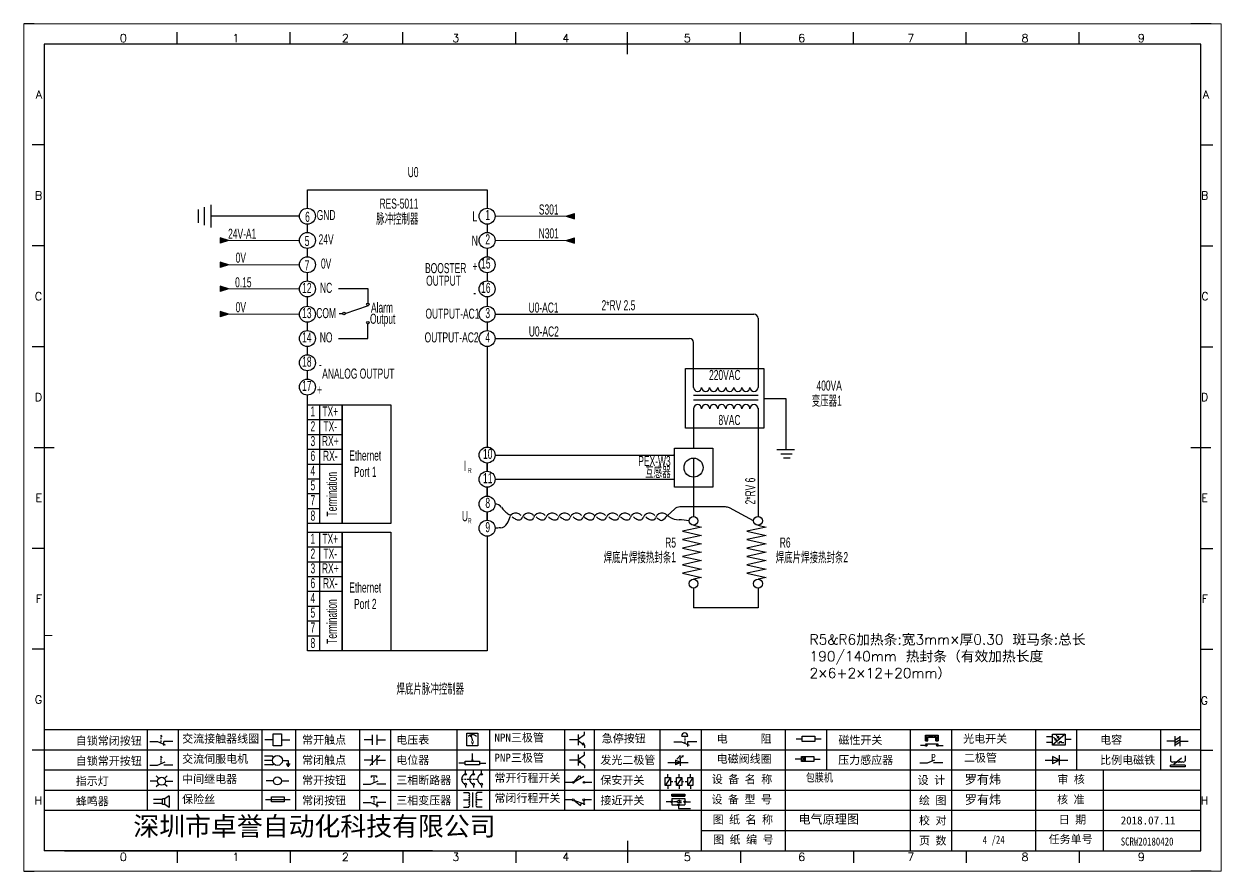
# Model space of a CAD drawing. Extents: x 49673 to 52330, y -5620 to -4375.
# Drawn here: x 50684.6 to 50981.6, y -4860.2 to -4650.2 of the extents above; entities that cross this region are included whole.
import ezdxf
from ezdxf.enums import TextEntityAlignment as Align

# ---------------------------------------------------------------- set-up
doc = ezdxf.new("R2010")
doc.units = 0
doc.header["$MEASUREMENT"] = 0
doc.layers.add('AE_BOR', color=1, linetype='Continuous')
doc.layers.add('Dimension', color=3, linetype='Continuous', lineweight=13)
doc.styles.get("Standard").update_dxf_attribs({"font": 'txt.shx'})
doc.styles.add('WD', font='simplex.shx', dxfattribs={"bigfont": 'gbcbig.shx'})
doc.styles.add('样式 8', font='arial.ttf')
doc.styles.add('楷体', font='STFANGSO.TTF', dxfattribs={"width": 0.8})
doc.styles.add('汉字', font='')
doc.styles.get('汉字').set_extended_font_data('新宋体')

# ---------------------------------------------------------------- blocks, each defined once
blk = doc.blocks.new('磁性开关')
at = {"linetype": 'ByBlock'}
h = blk.add_hatch(dxfattribs=at)
h.set_pattern_fill('ANSI31', color=256, scale=0.1, style=0)
h.set_pattern_definition([(45, (0, 0), (-0.224506403, 0.224506403), [])])
h.paths.add_polyline_path([(-1910.88, -776.69), (-1910.88, -775.29), (-1907.69, -775.29), (-1907.69, -776.69), (-1908.31, -776.69), (-1908.31, -775.79), (-1910.25, -775.79), (-1910.25, -776.69)])
for p, q in [((-1910.91, -777.81), (-1912.09, -777.81)), ((-1910.88, -776.69), (-1910.88, -775.29)), ((-1910.88, -775.29), (-1907.69, -775.29)), ((-1910.88, -776.69), (-1910.25, -776.69)), ((-1910.88, -777.39), (-1907.69, -777.39)), ((-1910.25, -776.69), (-1910.25, -775.79)), ((-1910.25, -775.79), (-1908.31, -775.79)), ((-1908.31, -776.69), (-1908.31, -775.79)), ((-1908.31, -776.69), (-1907.69, -776.69)), ((-1907.69, -775.29), (-1907.69, -776.69)), ((-1907.66, -777.81), (-1906.48, -777.81))]:
    blk.add_line(p, q, dxfattribs=at)
for centre in [(-1910.68, -777.81), (-1907.88, -777.81)]:
    blk.add_circle(centre, 0.225, dxfattribs=at)
blk = doc.blocks.new('*U28')
at = {"linetype": 'ByBlock'}
for p, q in [((-1909.23, -780.45), (-1909.23, -780.67)), ((-1909.23, -780.45), (-1908.92, -780.84)), ((-1909.23, -780.84), (-1909.23, -781.05)), ((-1911.92, -782.07), (-1910.06, -782.07)), ((-1910.06, -782.07), (-1908.18, -782.88)), ((-1909.23, -781.23), (-1909.23, -781.44)), ((-1909.23, -781.61), (-1909.23, -781.83)), ((-1909.23, -782), (-1909.23, -782.21)), ((-1909.23, -782.38), (-1909.23, -782.43)), ((-1908.52, -783.07), (-1908.52, -782.07)), ((-1906.25, -782.07), (-1908.52, -782.07))]:
    blk.add_line(p, q, dxfattribs=at)
blk = doc.blocks.new('*U30')
at = {"linetype": 'ByBlock'}
for p, q in [((-1911.92, -792.89), (-1910.06, -792.89)), ((-1910.06, -792.89), (-1908.18, -792.08)), ((-1908.88, -791.17), (-1909.23, -790.71)), ((-1909.23, -790.71), (-1909.23, -790.92)), ((-1909.23, -791.09), (-1909.23, -791.31)), ((-1909.23, -791.48), (-1909.23, -791.69)), ((-1909.23, -791.86), (-1909.23, -792.08)), ((-1909.23, -792.25), (-1909.23, -792.47)), ((-1906.25, -792.89), (-1908.52, -792.89))]:
    blk.add_line(p, q, dxfattribs=at)
blk = doc.blocks.new('蜂鸣器')
at = {"linetype": 'ByBlock'}
for p, q in [((-1907.17, -795.53), (-1908.25, -796.26)), ((-1907.17, -795.53), (-1907.17, -798.41)), ((-1908.8, -796.48), (-1911.01, -796.48)), ((-1908.8, -797.46), (-1911.01, -797.46)), ((-1908.25, -796.26), (-1908.8, -796.26)), ((-1908.8, -797.68), (-1908.8, -796.26)), ((-1908.25, -797.68), (-1908.8, -797.68)), ((-1908.25, -797.68), (-1908.25, -796.26)), ((-1907.17, -798.41), (-1908.25, -797.68))]:
    blk.add_line(p, q, dxfattribs=at)
blk = doc.blocks.new('指示灯')
at = {"linetype": 'ByBlock'}
for p, q in [((-1854.25, -776.92), (-1856.06, -776.92)), ((-1854.62, -775.59), (-1853.97, -776.23)), ((-1854.62, -778.25), (-1853.97, -777.61)), ((-1851.9, -775.59), (-1852.54, -776.23)), ((-1851.9, -778.25), (-1852.54, -777.61)), ((-1852.26, -776.92), (-1850.45, -776.92))]:
    blk.add_line(p, q, dxfattribs=at)
blk.add_circle((-1853.26, -776.92), 0.992, dxfattribs=at)
blk = doc.blocks.new('光电开关')
at = {"linetype": 'ByBlock'}
h = blk.add_hatch(dxfattribs=at)
h.set_pattern_fill('ANSI31', color=256, scale=0.01, style=0)
h.set_pattern_definition([(45, (0.172267, 0), (-0.0224506403, 0.0224506403), [])])
h.paths.add_polyline_path([(-1882.44, -776.34), (-1882.5, -775.91), (-1882.68, -776.07)])
h.paths.add_polyline_path([(-1882.86, -776.23), (-1882.44, -776.34), (-1882.68, -776.07)])
h.paths.add_polyline_path([(-1883.05, -776.88), (-1883.11, -776.45), (-1883.29, -776.61)])
h.paths.add_polyline_path([(-1883.47, -776.77), (-1883.05, -776.88), (-1883.29, -776.61)])
for p, q in [((-1884.01, -775.96), (-1885.56, -775.96)), ((-1884.01, -777.39), (-1885.56, -777.39)), ((-1880.91, -775.3), (-1884.01, -778.05)), ((-1883.75, -776.09), (-1883.05, -776.88)), ((-1883.11, -776.45), (-1883.47, -776.77)), ((-1883.05, -776.88), (-1883.47, -776.77)), ((-1883.14, -775.55), (-1882.44, -776.34)), ((-1883.05, -776.88), (-1883.11, -776.45)), ((-1882.5, -775.91), (-1882.86, -776.23)), ((-1882.44, -776.34), (-1882.86, -776.23)), ((-1882.78, -777.47), (-1882.23, -777.47)), ((-1882.44, -776.34), (-1882.5, -775.91)), ((-1882.23, -777.47), (-1882.23, -777.14)), ((-1882.23, -777.14), (-1881.78, -777.14)), ((-1881.78, -777.47), (-1881.78, -777.14)), ((-1881.23, -777.47), (-1881.78, -777.47)), ((-1879.37, -776.67), (-1880.91, -776.67))]:
    blk.add_line(p, q, dxfattribs=at)
blk.add_lwpolyline([(-1884.01, -775.3), (-1880.91, -775.3), (-1880.91, -778.05), (-1884.01, -778.05)], close=True, dxfattribs=at)
blk = doc.blocks.new('交流接触器线圈')
at = {"linetype": 'ByBlock'}
for p, q in [((-1880.82, -781.77), (-1882.87, -781.77)), ((-1878.72, -781.77), (-1876.67, -781.77))]:
    blk.add_line(p, q, dxfattribs=at)
blk.add_lwpolyline([(-1880.82, -780.28), (-1878.72, -780.28), (-1878.72, -783.26), (-1880.82, -783.26)], close=True, dxfattribs=at)
blk = doc.blocks.new('交流伺服电机')
at = {"linetype": 'ByBlock'}
for p, q in [((-1880.97, -785.75), (-1882.94, -785.75)), ((-1880.97, -786.85), (-1882.94, -786.85)), ((-1880.97, -785.75), (-1880.65, -786.03)), ((-1878.49, -786.85), (-1877.07, -786.85)), ((-1877.07, -786.85), (-1877.07, -787.72)), ((-1880.97, -787.94), (-1882.94, -787.94)), ((-1880.97, -787.94), (-1880.65, -787.67)), ((-1877.54, -787.72), (-1876.59, -787.72)), ((-1877.38, -788.01), (-1876.75, -788.01)), ((-1877.23, -788.29), (-1876.9, -788.29))]:
    blk.add_line(p, q, dxfattribs=at)
blk.add_circle((-1879.73, -786.85), 1.24, dxfattribs=at)
blk = doc.blocks.new('中间继电器')
at = {"linetype": 'ByBlock'}
for p, q in [((-1880.72, -791.92), (-1882.54, -791.92)), ((-1878.74, -791.92), (-1876.92, -791.92))]:
    blk.add_line(p, q, dxfattribs=at)
blk.add_circle((-1879.73, -791.92), 0.992, dxfattribs=at)
blk = doc.blocks.new('保险丝')
at = {"linetype": 'ByBlock'}
blk.add_line((-1882.72, -796.49), (-1876.55, -796.49), dxfattribs=at)
blk.add_lwpolyline([(-1881.2, -795.86), (-1878.06, -795.86), (-1878.06, -797.12), (-1881.2, -797.12)], close=True, dxfattribs=at)
blk = doc.blocks.new('常开按钮')
at = {"linetype": 'ByBlock'}
for p, q in [((-1910.06, -787.73), (-1908.18, -786.93)), ((-1909.9, -785.68), (-1908.56, -785.68)), ((-1909.9, -785.68), (-1909.9, -786.07)), ((-1909.23, -785.68), (-1909.23, -785.89)), ((-1909.23, -786.06), (-1909.23, -786.28)), ((-1909.23, -786.45), (-1909.23, -786.67)), ((-1909.23, -786.84), (-1909.23, -787.05)), ((-1908.56, -785.68), (-1908.56, -786.07)), ((-1911.92, -787.73), (-1910.06, -787.73)), ((-1909.23, -787.22), (-1909.23, -787.38)), ((-1906.25, -787.73), (-1908.52, -787.73))]:
    blk.add_line(p, q, dxfattribs=at)
blk = doc.blocks.new('常开触点')
at = {"linetype": 'ByBlock'}
for p, q in [((-1853.82, -782.99), (-1853.82, -780.56)), ((-1852.6, -782.99), (-1852.6, -780.56)), ((-1853.82, -781.77), (-1855.88, -781.77)), ((-1852.6, -781.77), (-1850.55, -781.77))]:
    blk.add_line(p, q, dxfattribs=at)
blk = doc.blocks.new('常闭触点')
at = {"linetype": 'ByBlock'}
for p, q in [((-1853.82, -786.77), (-1855.88, -786.77)), ((-1852.01, -785.66), (-1854.43, -788.1)), ((-1853.82, -787.99), (-1853.82, -785.56)), ((-1852.6, -787.99), (-1852.6, -785.56)), ((-1852.6, -786.77), (-1850.55, -786.77))]:
    blk.add_line(p, q, dxfattribs=at)
blk = doc.blocks.new('常闭按钮')
at = {"linetype": 'ByBlock'}
for p, q in [((-1856.13, -792.28), (-1854.28, -792.28)), ((-1854.28, -792.28), (-1852.4, -793.09)), ((-1854.11, -790.83), (-1852.77, -790.83)), ((-1854.11, -790.83), (-1854.11, -791.22)), ((-1853.44, -790.83), (-1853.44, -791.04)), ((-1853.44, -791.21), (-1853.44, -791.43)), ((-1853.44, -791.6), (-1853.44, -791.82)), ((-1853.44, -791.99), (-1853.44, -792.2)), ((-1853.44, -792.37), (-1853.44, -792.53)), ((-1852.77, -790.83), (-1852.77, -791.22)), ((-1850.47, -792.28), (-1852.73, -792.28)), ((-1852.73, -792.28), (-1852.73, -793.43))]:
    blk.add_line(p, q, dxfattribs=at)
blk = doc.blocks.new('电磁阀线圈')
at = {"linetype": 'ByBlock'}
for p, q in [((-1854.61, -795.92), (-1853.75, -797.16)), ((-1853.75, -795.92), (-1854.61, -797.16)), ((-1853.75, -795.92), (-1853.75, -797.16)), ((-1854.61, -796.54), (-1856.17, -796.54)), ((-1851.53, -796.54), (-1849.97, -796.54))]:
    blk.add_line(p, q, dxfattribs=at)
blk.add_lwpolyline([(-1854.61, -795.92), (-1851.53, -795.92), (-1851.53, -797.16), (-1854.61, -797.16)], close=True, dxfattribs=at)
blk = doc.blocks.new('电压表')
at = {"linetype": 'ByBlock'}
for p, q in [((-1814.84, -780.75), (-1814.91, -781.13)), ((-1814.6, -781.05), (-1814.91, -781.13)), ((-1814.84, -780.75), (-1814.46, -782.26)), ((-1814.84, -780.75), (-1814.6, -781.05))]:
    blk.add_line(p, q, dxfattribs=at)
blk.add_lwpolyline([(-1815.84, -780.34), (-1813.07, -780.34), (-1813.07, -783.49), (-1815.84, -783.49)], close=True, dxfattribs=at)
blk.add_arc((-1814.46, -782.26), 1.56, 46.8313, 133.1687, dxfattribs=at)
at = {"linetype": 'ByBlock', "insert": (-1814.7, -782.39), "char_height": 0.75, "width": 0.6768, "attachment_point": 1}
blk.add_mtext('V', dxfattribs=at)
blk = doc.blocks.new('电位器')
at = {"linetype": 'ByBlock'}
for p, q in [((-1814.45, -787.3), (-1814.62, -786.96)), ((-1814.62, -786.96), (-1814.27, -786.96)), ((-1814.45, -787.3), (-1814.45, -785.39)), ((-1814.45, -787.3), (-1814.27, -786.96)), ((-1816.21, -787.75), (-1817.79, -787.75)), ((-1812.68, -787.75), (-1811.1, -787.75))]:
    blk.add_line(p, q, dxfattribs=at)
blk.add_lwpolyline([(-1816.21, -787.3), (-1812.68, -787.3), (-1812.68, -788.2), (-1816.21, -788.2)], close=True, dxfattribs=at)
blk = doc.blocks.new('三相断路器')
at = {"linetype": 'ByBlock'}
for p, q in [((-1816.17, -790.33), (-1816.17, -789.7)), ((-1814.17, -790.33), (-1814.17, -789.7)), ((-1812.18, -790.33), (-1812.18, -789.7)), ((-1817.14, -791.74), (-1816.72, -791.74)), ((-1816.45, -791.74), (-1816.03, -791.74)), ((-1815.76, -791.74), (-1815.34, -791.74)), ((-1815.07, -791.74), (-1814.65, -791.74)), ((-1814.38, -791.74), (-1813.96, -791.74)), ((-1813.69, -791.74), (-1813.27, -791.74)), ((-1816.17, -793.19), (-1816.17, -793.83)), ((-1814.17, -793.19), (-1814.17, -793.83)), ((-1812.18, -793.19), (-1812.18, -793.83))]:
    blk.add_line(p, q, dxfattribs=at)
for centre in [(-1816.17, -790.55), (-1816.17, -792.98), (-1814.17, -790.55), (-1814.17, -792.98), (-1812.18, -790.55), (-1812.18, -792.98)]:
    blk.add_circle(centre, 0.219, dxfattribs=at)
for centre in [(-1815.81, -791.74), (-1813.82, -791.74), (-1811.83, -791.74)]:
    blk.add_arc(centre, 1.32, 115.5791, 244.4209, dxfattribs=at)
blk = doc.blocks.new('三相变压器')
at = {"linetype": 'ByBlock'}
for p, q in [((-1816.69, -795.03), (-1815.37, -795.03)), ((-1815.37, -795.03), (-1815.37, -795.24)), ((-1814.34, -798.7), (-1814.34, -795.04)), ((-1812, -795.03), (-1813.32, -795.03)), ((-1813.32, -795.03), (-1813.32, -795.24)), ((-1816.69, -796.87), (-1815.37, -796.87)), ((-1816.69, -798.71), (-1815.37, -798.71)), ((-1815.37, -798.71), (-1815.37, -798.5)), ((-1812, -796.87), (-1813.32, -796.87)), ((-1813.32, -798.71), (-1813.32, -798.5)), ((-1812, -798.71), (-1813.32, -798.71))]:
    blk.add_line(p, q, dxfattribs=at)
for centre, start, end in [((-1815.37, -795.51), 270, 90), ((-1815.37, -796.06), 270, 90), ((-1813.32, -795.51), 90, 270), ((-1813.32, -796.06), 90, 270), ((-1815.37, -796.6), 270, 90), ((-1815.37, -797.14), 270, 90), ((-1815.37, -797.68), 270, 90), ((-1815.37, -798.23), 270, 90), ((-1813.32, -796.6), 90, 270), ((-1813.32, -797.14), 90, 270), ((-1813.32, -797.68), 90, 270), ((-1813.32, -798.23), 90, 270)]:
    blk.add_arc(centre, 0.271, start, end, dxfattribs=at)
blk = doc.blocks.new('压力感应器')
at = {"linetype": 'ByBlock'}
for p, q in [((-1817.44, -777.73), (-1815.59, -777.73)), ((-1815.59, -777.73), (-1813.71, -776.93)), ((-1811.78, -777.73), (-1814.05, -777.73))]:
    blk.add_line(p, q, dxfattribs=at)
at = {"linetype": 'ByBlock', "insert": (-1814.65, -775.48), "char_height": 1.68, "width": 1.2242, "attachment_point": 1}
blk.add_mtext('{\\fNSimSun|b0|i0|c134|p49;P}', dxfattribs=at)
blk = doc.blocks.new('二极管')
at = {"linetype": 'ByBlock'}
for p, q in [((-1787.52, -776.77), (-1781.92, -776.77)), ((-1783.97, -776.77), (-1785.69, -775.9)), ((-1785.69, -775.9), (-1785.69, -777.65)), ((-1783.97, -776.77), (-1785.69, -777.65)), ((-1783.97, -777.99), (-1783.97, -775.56))]:
    blk.add_line(p, q, dxfattribs=at)
blk = doc.blocks.new('NPN三极管')
at = {"linetype": 'ByBlock'}
for p, q in [((-1785.73, -780.61), (-1785.73, -783.32)), ((-1785.73, -781.82), (-1784.15, -780.66)), ((-1784.15, -780.66), (-1784.15, -779.98)), ((-1785.73, -781.97), (-1787.81, -781.97)), ((-1785.73, -782.11), (-1784.15, -783.27)), ((-1784.41, -782.73), (-1784.74, -783.18)), ((-1784.15, -783.27), (-1784.74, -783.18)), ((-1784.15, -783.27), (-1784.41, -782.73)), ((-1784.15, -783.27), (-1784.15, -783.96))]:
    blk.add_line(p, q, dxfattribs=at)
blk = doc.blocks.new('PNP三极管')
at = {"linetype": 'ByBlock'}
for p, q in [((-1784.9, -786.74), (-1786.98, -786.74)), ((-1784.9, -785.38), (-1784.9, -788.09)), ((-1784.9, -786.59), (-1783.32, -785.43)), ((-1784.9, -786.88), (-1783.32, -788.04)), ((-1784.9, -786.88), (-1784.31, -786.97)), ((-1784.9, -786.88), (-1784.64, -787.42)), ((-1784.31, -786.97), (-1784.64, -787.42)), ((-1783.32, -785.43), (-1783.32, -784.75)), ((-1783.32, -788.04), (-1783.32, -788.73))]:
    blk.add_line(p, q, dxfattribs=at)
blk = doc.blocks.new('常开行程开关')
at = {"linetype": 'ByBlock'}
for p, q in [((-1786.29, -792.3), (-1788.01, -792.3)), ((-1785.89, -792.17), (-1784.52, -790.62)), ((-1785.89, -792.17), (-1783.43, -790.72)), ((-1784.52, -790.62), (-1784.19, -791.17)), ((-1781.48, -792.3), (-1783.21, -792.3))]:
    blk.add_line(p, q, dxfattribs=at)
for centre in [(-1786.07, -792.3), (-1783.42, -792.3)]:
    blk.add_circle(centre, 0.219, dxfattribs=at)
blk = doc.blocks.new('常闭行程开关')
at = {"linetype": 'ByBlock'}
for p, q in [((-1786.34, -796.62), (-1788.07, -796.62)), ((-1785.93, -796.72), (-1783.25, -797.7)), ((-1785.93, -796.72), (-1784.3, -798)), ((-1784.3, -798), (-1784.08, -797.4)), ((-1783.48, -796.84), (-1783.48, -797.85)), ((-1781.54, -796.62), (-1783.26, -796.62))]:
    blk.add_line(p, q, dxfattribs=at)
for centre in [(-1786.12, -796.62), (-1783.48, -796.62)]:
    blk.add_circle(centre, 0.219, dxfattribs=at)
blk = doc.blocks.new('电容')
at = {"linetype": 'ByBlock'}
for p, q in [((-1756.08, -782.99), (-1756.08, -780.56)), ((-1754.86, -780.79), (-1756.08, -781.55)), ((-1754.86, -782.99), (-1754.86, -780.56)), ((-1756.08, -781.77), (-1758.13, -781.77)), ((-1754.86, -781.44), (-1756.08, -782.2)), ((-1754.86, -781.99), (-1756.08, -782.75)), ((-1754.86, -781.77), (-1752.81, -781.77))]:
    blk.add_line(p, q, dxfattribs=at)
blk = doc.blocks.new('发光二极管')
at = {"linetype": 'ByBlock'}
for p, q in [((-1758.01, -786.77), (-1752.89, -786.77)), ((-1754.84, -786.77), (-1756.04, -786.16)), ((-1756.04, -786.16), (-1756.04, -787.39)), ((-1754.84, -786.77), (-1756.04, -787.39)), ((-1755.78, -785.92), (-1754.89, -785.14)), ((-1754.89, -785.14), (-1755.2, -785.22)), ((-1755.2, -785.22), (-1755.01, -785.43)), ((-1755.08, -785.92), (-1754.18, -785.14)), ((-1754.89, -785.14), (-1755.01, -785.43)), ((-1754.84, -787.63), (-1754.84, -785.92)), ((-1754.18, -785.14), (-1754.49, -785.22)), ((-1754.49, -785.22), (-1754.31, -785.43)), ((-1754.18, -785.14), (-1754.31, -785.43))]:
    blk.add_line(p, q, dxfattribs=at)
blk = doc.blocks.new('比例电磁阀')
at = {"linetype": 'ByBlock'}
for p, q in [((-1757.26, -775.38), (-1757.26, -776.71)), ((-1757.26, -776.71), (-1757.05, -776.71)), ((-1753.6, -777.73), (-1757.25, -777.73)), ((-1757.25, -778.13), (-1757.25, -777.73)), ((-1753.6, -778.13), (-1757.25, -778.13)), ((-1754.5, -775.98), (-1756.35, -777.44)), ((-1756.35, -777.44), (-1756.25, -777.25)), ((-1756.35, -777.44), (-1756.15, -777.38)), ((-1756.15, -777.38), (-1756.25, -777.25)), ((-1753.58, -776.71), (-1753.8, -776.71)), ((-1753.6, -777.73), (-1753.6, -778.13)), ((-1753.58, -775.38), (-1753.58, -776.71))]:
    blk.add_line(p, q, dxfattribs=at)
for centre in [(-1756.78, -776.71), (-1756.24, -776.71), (-1755.7, -776.71), (-1755.15, -776.71), (-1754.61, -776.71), (-1754.07, -776.71)]:
    blk.add_arc(centre, 0.271, 180, 0, dxfattribs=at)
blk = doc.blocks.new('保安开关')
at = {"linetype": 'ByBlock'}
for p, q in [((-1757.96, -790.79), (-1757.96, -789.97)), ((-1755.17, -790.79), (-1755.17, -789.97)), ((-1752.39, -790.79), (-1752.39, -789.97)), ((-1757.33, -790.79), (-1758.6, -792.81)), ((-1757.96, -792.81), (-1757.96, -793.62)), ((-1757.33, -791.8), (-1756.72, -791.8)), ((-1756.35, -791.8), (-1755.89, -791.8)), ((-1754.54, -790.79), (-1755.81, -792.81)), ((-1755.17, -792.81), (-1755.17, -793.62)), ((-1754.52, -791.8), (-1754.06, -791.8)), ((-1753.69, -791.8), (-1753.08, -791.8)), ((-1751.75, -790.79), (-1753.02, -792.81)), ((-1752.39, -792.81), (-1752.39, -793.62))]:
    blk.add_line(p, q, dxfattribs=at)
for points in [[(-1758.6, -790.79), (-1757.33, -790.79), (-1757.33, -792.81), (-1758.6, -792.81)], [(-1755.81, -790.79), (-1754.54, -790.79), (-1754.54, -792.81), (-1755.81, -792.81)], [(-1753.02, -790.79), (-1751.75, -790.79), (-1751.75, -792.81), (-1753.02, -792.81)]]:
    blk.add_lwpolyline(points, close=True, dxfattribs=at)
blk = doc.blocks.new('接近开关')
at = {"linetype": 'ByBlock'}
h = blk.add_hatch(dxfattribs=at)
h.set_pattern_fill('ANSI31', color=256, scale=0.01, style=0)
h.set_pattern_definition([(45, (-89.131516, -30.795668), (-0.0224506403, 0.0224506403), [])])
h.paths.add_polyline_path([(-1516.96, -1123.35), (-1516.96, -1122.85), (-1513.76, -1122.85), (-1513.76, -1123.35)])
for p, q in [((-1517.18, -1124.71), (-1518.36, -1124.71)), ((-1516.96, -1123.35), (-1516.96, -1122.85)), ((-1516.96, -1122.85), (-1513.76, -1122.85)), ((-1516.96, -1123.35), (-1513.76, -1123.35)), ((-1516.96, -1123.95), (-1513.76, -1123.95)), ((-1516.96, -1123.95), (-1516.96, -1125.47)), ((-1516.96, -1125.47), (-1513.76, -1125.47)), ((-1515.91, -1124.71), (-1516.45, -1124.71)), ((-1515.11, -1124.31), (-1515.91, -1124.71)), ((-1515.11, -1125.11), (-1515.91, -1124.71)), ((-1515.33, -1124.53), (-1515.17, -1124.53)), ((-1515.33, -1124.88), (-1515.17, -1124.88)), ((-1515.25, -1124.45), (-1515.25, -1124.61)), ((-1515.11, -1124.31), (-1515.11, -1125.11)), ((-1515.11, -1124.48), (-1514.58, -1124.48)), ((-1515.11, -1124.94), (-1514.58, -1124.94)), ((-1513.76, -1122.85), (-1513.76, -1123.35)), ((-1513.76, -1123.95), (-1513.76, -1125.47)), ((-1513.54, -1124.71), (-1512.36, -1124.71)), ((-1515.36, -1125.69), (-1515.36, -1126.36)), ((-1515.36, -1126.36), (-1512.36, -1126.36))]:
    blk.add_line(p, q, dxfattribs=at)
for centre in [(-1516.96, -1124.71), (-1515.36, -1125.47), (-1513.76, -1124.71)]:
    blk.add_circle(centre, 0.225, dxfattribs=at)
blk = doc.blocks.new('电阻')
at = {"linetype": 'ByBlock'}
for p, q in [((-3.09, 0), (-1.57, 0)), ((1.57, 0), (3.09, 0))]:
    blk.add_line(p, q, dxfattribs=at)
blk.add_lwpolyline([(-1.57, 0.63), (1.57, 0.63), (1.57, -0.63), (-1.57, -0.63)], close=True, dxfattribs=at)
blk = doc.blocks.new('急停按钮')
at = {"linetype": 'ByBlock'}
for p, q in [((-1.86, 0), (0, 0)), ((0, 0), (1.88, -0.81)), ((0.06, 1.45), (1.61, 1.45)), ((0.83, 1.45), (0.83, 1.24)), ((0.83, 1.07), (0.83, 0.85)), ((0.83, 0.68), (0.83, 0.47)), ((0.83, 0.29), (0.83, 0.08)), ((3.81, 0), (1.54, 0)), ((1.54, 0), (1.54, -1.15)), ((0.83, -0.09), (0.83, -0.24))]:
    blk.add_line(p, q, dxfattribs=at)
blk.add_arc((0.83, 1.45), 0.774, 0, 180)
blk = doc.blocks.new('电控横A4')
for p, q in [((292, -5), (5, -5)), ((5, -5), (5, -205)), ((292, -205), (292, -5)), ((10.03, -205), (289.53, -205)), ((130.8, -205), (190.75, -205)), ((190.75, -205), (259.54, -205))]:
    blk.add_line(p, q)
at = {"lineweight": 9, "ltscale": 0.1}
for p, q in [((5, -151.57), (7, -151.57)), ((101.34, -205), (130.8, -205)), ((129.44, -205), (129.44, -205)), ((129.44, -205), (129.44, -205)), ((129.44, -205), (129.44, -205)), ((129.44, -205), (129.44, -205))]:
    blk.add_line(p, q, dxfattribs=at)
at = {"linetype": 'ByBlock'}
for p, q in [((292, -175), (5, -175)), ((292, -180), (5, -180)), ((292, -185), (5, -185)), ((292, -190), (5, -190)), ((292, -195), (5, -195)), ((292, -200), (168.03, -200))]:
    blk.add_line(p, q, dxfattribs=at)
at = {"color": 0, "lineweight": -2}
for p, q in [((30.58, -175), (30.58, -195)), ((38.26, -175), (38.26, -195)), ((59.05, -175), (59.05, -195)), ((67.4, -175), (67.4, -195)), ((83.26, -175), (83.26, -195)), ((90.91, -175), (90.91, -195)), ((107.4, -175), (107.4, -195)), ((115.5, -175), (115.5, -195)), ((134.12, -175), (134.12, -195)), ((141.48, -175), (141.48, -195)), ((157.79, -175), (157.79, -195)), ((168.03, -175), (168.03, -204.92)), ((188.84, -175), (188.84, -185)), ((199.08, -175), (199.08, -185)), ((219.89, -175), (219.89, -185)), ((230.12, -175), (230.12, -185)), ((250.93, -175), (250.93, -185)), ((261.17, -175), (261.17, -185)), ((281.98, -175), (281.98, -185)), ((188.84, -185), (188.84, -204.92)), ((219.89, -185), (219.89, -205)), ((230.12, -185), (230.12, -205)), ((250.93, -185), (250.93, -205)), ((267.79, -185), (267.79, -205))]:
    blk.add_line(p, q, dxfattribs=at)
at = {"color": 0, "ltscale": 2}
for p, q in [((292, -205), (292, -183.55)), ((101.34, -205), (5, -205)), ((259.54, -205), (289.53, -205)), ((259.54, -205), (292, -205))]:
    blk.add_line(p, q, dxfattribs=at)
at = {"layer": 'AE_BOR', "lineweight": 30}
for p, q in [((2.53, 0), (0, 0)), ((294.53, 0), (289.53, 0)), ((0, -210), (2.53, -210)), ((294.53, -210), (289.53, -210))]:
    blk.add_line(p, q, dxfattribs=at)
at = {"layer": 'AE_BOR', "color": 1, "lineweight": 15}
for p, q in [((0, 0), (297, 0)), ((0, -210), (0, 0)), ((297, 0), (297, -210)), ((297, -210), (0, -210))]:
    blk.add_line(p, q, dxfattribs=at)
at = {"layer": 'AE_BOR'}
for p, q in [((38.03, -5), (38.03, -2)), ((66.03, -5), (66.03, -2)), ((94.03, -5), (94.03, -2)), ((122.03, -5), (122.03, -2)), ((149.78, -5), (149.78, -2)), ((177.78, -5), (177.78, -2)), ((205.78, -5), (205.78, -2)), ((233.78, -5), (233.78, -2)), ((261.78, -5), (261.78, -2)), ((5, -30), (2, -30)), ((292, -30), (295, -30)), ((5, -55), (2, -55)), ((292, -55), (295, -55)), ((5, -80), (2, -80)), ((292, -80), (295, -80)), ((5, -130), (2, -130)), ((292, -130), (295, -130)), ((5, -155), (2, -155)), ((292, -155), (295, -155)), ((5, -180), (2, -180)), ((292, -180), (295, -180)), ((38.03, -205), (38.03, -208)), ((66.03, -205), (66.03, -208)), ((94.03, -205), (94.03, -208)), ((122.03, -205), (122.03, -208)), ((149.78, -205), (149.78, -208)), ((177.78, -205), (177.78, -208)), ((205.78, -205), (205.78, -208)), ((233.78, -205), (233.78, -208)), ((261.78, -205), (261.78, -208))]:
    blk.add_line(p, q, dxfattribs=at)
at = {"layer": 'AE_BOR', "color": 2, "lineweight": 30}
for p, q in [((149.78, -7.5), (149.78, -2.5)), ((2.5, -105), (7.5, -105)), ((289.5, -105), (294.5, -105)), ((149.78, -202.5), (149.78, -207.5)), ((149.78, -205), (149.78, -207.5))]:
    blk.add_line(p, q, dxfattribs=at)
at = {"linetype": 'ByBlock'}
for name, p in [('*U28', (1943.19, 604.18)), ('交流接触器线圈', (1942.62, 604.27)), ('常开触点', (1940.27, 604.3)), ('电压表', (1925.71, 604.52)), ('NPN三极管', (1923.2, 604.5)), ('磁性开关', (2134.53, 598.96)), ('光电开关', (2139.22, 599.27)), ('电容', (2041.69, 603.98)), ('电位器', (1925.71, 604.52)), ('PNP三极管', (1922.37, 604.27)), ('压力感应器', (2039.72, 594.52)), ('*U30', (1943.19, 609.18)), ('交流伺服电机', (1942.62, 604.27)), ('常闭触点', (1940.27, 604.3)), ('发光二极管', (1917.72, 603.69)), ('电磁阀线圈', (2047.53, 614.3)), ('二极管', (2040.91, 594.27)), ('比例电磁阀', (2041.69, 593.98)), ('指示灯', (1887.41, 589.18)), ('中间继电器', (1942.62, 604.27)), ('常开按钮', (1996.06, 599.3)), ('三相断路器', (1925.71, 604.52)), ('常开行程开关', (1922.37, 604.27)), ('保安开关', (1917.72, 603.98)), ('蜂鸣器', (1943.19, 604.18)), ('保险丝', (1942.62, 604.27)), ('常闭按钮', (1940.27, 599.3)), ('三相变压器', (1925.71, 604.52)), ('常闭行程开关', (1922.37, 604.27)), ('接近开关', (1677.72, 931.9))]:
    blk.add_blockref(name, p, dxfattribs=at)
for name, p in [('急停按钮', (163.12, -177.98)), ('电阻', (194.66, -177.22))]:
    blk.add_blockref(name, p)
at = {"char_height": 2, "attachment_point": 1, "style": '汉字'}
for s, insert in [('{\\fKaiTi_GB2312|b0|i0|c134|p49;自锁常闭按钮}', (12.86, -176.69)), ('{\\fKaiTi_GB2312|b0|i0|c134|p49;交流接触器线圈}', (39.25, -176.19)), ('{\\fKaiTi_GB2312|b0|i0|c134|p49;常开触点}', (69.01, -176.48)), ('{\\fKaiTi_GB2312|b0|i0|c134|p49;电压表}', (92.37, -176.47)), ('{\\fKaiTi_GB2312|b0|i0|c134|p49;NPN三极管}', (116.73, -175.91)), ('{\\fKaiTi_GB2312|b0|i0|c134|p49;急停按钮}', (143.35, -176.12)), ('{\\fKaiTi_GB2312|b0|i0|c134|p49;电      阻}', (171.86, -176.19)), ('{\\fKaiTi_GB2312|b0|i0|c134|p49;磁性开关}', (202.07, -176.53)), ('{\\fKaiTi_GB2312|b0|i0|c134|p49;光电开关}', (233.02, -176.19)), ('{\\fKaiTi_GB2312|b0|i0|c134|p49;电容}', (267, -176.48)), ('{\\fKaiTi_GB2312|b0|i0|c134|p49;交流伺服电机}', (39.25, -181.19)), ('{\\fKaiTi_GB2312|b0|i0|c134|p49;电位器}', (92.37, -181.47)), ('{\\fKaiTi_GB2312|b0|i0|c134|p49;PNP三极管}', (116.73, -180.91)), ('{\\fKaiTi_GB2312|b0|i0|c134|p49;电磁阀线圈}', (171.86, -181.19)), ('{\\fKaiTi_GB2312|b0|i0|c134|p49;压力感应器}', (202.02, -181.47)), ('{\\fKaiTi_GB2312|b0|i0|c134|p49;二极管}', (233.2, -180.91)), ('{\\fKaiTi_GB2312|b0|i0|c134|p49;自锁常开按钮}', (12.86, -181.69)), ('{\\fKaiTi_GB2312|b0|i0|c134|p49;常闭触点}', (69.01, -181.48)), ('{\\fKaiTi_GB2312|b0|i0|c134|p49;发光二极管}', (143.02, -181.48)), ('{\\fKaiTi_GB2312|b0|i0|c134|p49;比例电磁铁}', (267, -181.48)), ('{\\fKaiTi_GB2312|b0|i0|c134|p49;指示灯}', (12.86, -186.69)), ('{\\fKaiTi_GB2312|b0|i0|c134|p49;中间继电器}', (39.25, -186.19)), ('{\\fKaiTi_GB2312|b0|i0|c134|p49;常开按钮}', (69.01, -186.48)), ('{\\fKaiTi_GB2312|b0|i0|c134|p49;三相断路器}', (92.37, -186.47)), ('{\\fKaiTi_GB2312|b0|i0|c134|p49;常开行程开关}', (116.73, -185.91)), ('{\\fKaiTi_GB2312|b0|i0|c134|p49;保安开关}', (143.02, -186.48)), ('{\\fKaiTi_GB2312|b0|i0|c134|p0;设 备 名 称}', (170.65, -186.24)), ('{\\fKaiTi_GB2312|b0|i0|c134|p0;设 计}', (221.72, -186.46)), ('{\\fKaiTi_GB2312|b0|i0|c134|p0;审 核}', (256.39, -186.25)), ('{\\fKaiTi_GB2312|b0|i0|c134|p49;蜂鸣器}', (12.86, -191.69)), ('{\\fKaiTi_GB2312|b0|i0|c134|p49;保险丝}', (39.25, -191.19)), ('{\\fKaiTi_GB2312|b0|i0|c134|p49;常闭按钮}', (69.01, -191.48)), ('{\\fKaiTi_GB2312|b0|i0|c134|p49;三相变压器}', (92.37, -191.47)), ('{\\fKaiTi_GB2312|b0|i0|c134|p49;常闭行程开关}', (116.73, -190.91)), ('{\\fKaiTi_GB2312|b0|i0|c134|p49;接近开关}', (143.02, -191.48)), ('{\\fKaiTi_GB2312|b0|i0|c134|p0;设 备 型 号}', (170.58, -191.24)), ('{\\fKaiTi_GB2312|b0|i0|c134|p0;绘 图}', (222.05, -191.46)), ('{\\fKaiTi_GB2312|b0|i0|c134|p0;核 准}', (256.32, -191.25)), ('{\\fKaiTi_GB2312|b0|i0|c134|p0;图 纸 名 称}', (170.86, -196.24)), ('{\\fKaiTi_GB2312|b0|i0|c134|p0;日 期}', (256.72, -196.25)), ('{\\fKaiTi_GB2312|b0|i0|c134|p0;校 对}', (222.05, -196.46)), ('{\\fKaiTi_GB2312|b0|i0|c134|p0;图 纸 编 号}', (170.98, -201.2)), ('{\\fKaiTi_GB2312|b0|i0|c134|p0;页 数}', (222.05, -201.46)), ('{\\fKaiTi_GB2312|b0|i0|c134|p0;任务单号}', (254.22, -201.1))]:
    blk.add_mtext(s, dxfattribs=dict(at, insert=insert))
at = {"color": 0, "lineweight": 0, "char_height": 2, "attachment_point": 1, "style": '楷体'}
for s, insert, width in [('包膜机', (193.97, -185.83), 9.1252), ('/24', (240.05, -201.23), 5.6327), ('SCRW20180420', (272.12, -201.68), 9.8608)]:
    blk.add_mtext(s, dxfattribs=dict(at, insert=insert, width=width))
at = {"attachment_point": 1}
for s, insert, char_height, width in [('{\\fKaiTi_GB2312|b0|i0|c134|p49;罗有炜}', (233.43, -186.2), 2.2, 15.3175), ('{\\fKaiTi_GB2312|b0|i0|c134|p49;罗有炜}', (233.43, -191.2), 2.2, 15.3175), ('{\\fKaiTi_GB2312|b0|i0|c134|p49;电气原理图}', (192.15, -196.05), 2.2, 25.88), ('{\\fKaiTi_GB2312|b0|i0|c134|p49;2018.07.11}', (272.1, -196.45), 2, 60.2542)]:
    blk.add_mtext(s, dxfattribs=dict(at, insert=insert, char_height=char_height, width=width))
at = {"color": 0, "lineweight": -2, "insert": (27.14, -196.53), "char_height": 4.7064, "width": 96.1138, "attachment_point": 1}
blk.add_mtext('深圳市卓誉自动化科技有限公司', dxfattribs=at)
at = {"layer": 'AE_BOR', "style": 'WD'}
for s, p in [('0', (24.67, -4.5)), ('1', (52.6, -4.5)), ('2', (79.75, -4.5)), ('3', (107.15, -4.5)), ('4', (134.45, -4.5)), ('5', (164.59, -4.5)), ('6', (192.94, -4.5)), ('7', (220.04, -4.5)), ('8', (248.37, -4.5)), ('9', (277.23, -4.5)), ('0', (24.67, -207.5)), ('1', (52.6, -207.5)), ('2', (79.75, -207.5)), ('3', (107.15, -207.5)), ('4', (134.45, -207.5)), ('5', (164.59, -207.5)), ('6', (192.94, -207.5)), ('7', (220.04, -207.5)), ('8', (248.37, -207.5)), ('9', (277.23, -207.5))]:
    blk.add_text(s, height=2, dxfattribs=at).set_placement(p, align=Align.CENTER)
for s, p in [('A', (4.5, -17.5)), ('A', (294.03, -17.5)), ('B', (4.5, -42.5)), ('B', (293.84, -42.5)), ('C', (4.5, -67.5)), ('C', (293.93, -67.5)), ('D', (4.5, -92.5)), ('D', (293.84, -92.5)), ('E', (4.5, -117.5)), ('E', (293.74, -117.5)), ('F', (4.5, -142.5)), ('F', (293.74, -142.5)), ('F', (293.74, -142.5)), ('G', (4.5, -167.5)), ('G', (293.74, -167.72)), ('H', (4.5, -192.5)), ('H', (293.84, -192.5))]:
    blk.add_text(s, height=2, dxfattribs=at).set_placement(p, align=Align.MIDDLE_RIGHT)

msp = doc.modelspace()

# ---------------------------------------------------------------- hatches: boundary and pattern name
for points in [[(50819.11, -4697.86), (50821.18, -4697.19), (50821.18, -4698.52)], [(50735.37, -4703.87), (50733.3, -4703.21), (50733.3, -4704.54)], [(50819.11, -4703.87), (50821.18, -4703.21), (50821.18, -4704.54)], [(50735.37, -4709.89), (50733.3, -4709.22), (50733.3, -4710.55)], [(50735.37, -4715.9), (50733.3, -4715.24), (50733.3, -4716.57)], [(50735.37, -4722.17), (50733.3, -4721.51), (50733.3, -4722.83)]]:
    msp.add_hatch(color=256).paths.add_polyline_path(points)

# ---------------------------------------------------------------- linework, layer by layer
for p, q in [((50731, -4695.06), (50731, -4700.65)), ((50727.83, -4696.2), (50727.83, -4699.51)), ((50729.37, -4695.65), (50729.37, -4700.06)), ((50752.96, -4697.86), (50731, -4697.86)), ((50819.11, -4697.86), (50821.18, -4697.19)), ((50819.11, -4697.86), (50821.18, -4698.52)), ((50735.37, -4703.87), (50733.3, -4703.21)), ((50735.37, -4703.87), (50733.3, -4704.54)), ((50819.11, -4703.87), (50821.18, -4703.21)), ((50819.11, -4703.87), (50821.18, -4704.54)), ((50735.37, -4709.89), (50733.3, -4709.22)), ((50735.37, -4709.89), (50733.3, -4710.55)), ((50735.37, -4715.9), (50733.3, -4715.24)), ((50735.37, -4715.9), (50733.3, -4716.57)), ((50762.65, -4715.81), (50769.97, -4715.81)), ((50769.97, -4715.81), (50769.97, -4719.39)), ((50735.37, -4722.17), (50733.3, -4721.51)), ((50735.37, -4722.17), (50733.3, -4722.83)), ((50762.79, -4721.99), (50763.7, -4721.99)), ((50764.34, -4721.99), (50770.08, -4720.02)), ((50801.52, -4722.17), (50865.74, -4722.17)), ((50769.97, -4728.17), (50769.97, -4724.6)), ((50866.74, -4723.17), (50866.74, -4740.3)), ((50762.65, -4728.17), (50769.97, -4728.17)), ((50801.52, -4728.19), (50849.74, -4728.19)), ((50850.74, -4740.3), (50850.74, -4729.19)), ((50850.71, -4742.26), (50866.76, -4742.26)), ((50868.22, -4743.03), (50873.63, -4743.03)), ((50873.63, -4743.03), (50873.63, -4755.73)), ((50757.91, -4744.63), (50757.91, -4774.04)), ((50850.71, -4743.36), (50866.76, -4743.36)), ((50850.74, -4745.49), (50850.74, -4755.35)), ((50866.74, -4745.49), (50866.74, -4772.28)), ((50754.94, -4748.3), (50763.57, -4748.3)), ((50754.94, -4751.96), (50763.57, -4751.96)), ((50754.94, -4755.63), (50763.57, -4755.63)), ((50801.52, -4757.07), (50845.79, -4757.07)), ((50850.74, -4757.84), (50850.74, -4772.28)), ((50871.43, -4755.73), (50875.83, -4755.73)), ((50872.37, -4756.76), (50875.19, -4756.76)), ((50873.08, -4757.74), (50874.7, -4757.74)), ((50754.94, -4759.3), (50763.57, -4759.3)), ((50754.94, -4762.97), (50757.91, -4762.97)), ((50801.52, -4763.09), (50846.08, -4763.09)), ((50754.94, -4766.64), (50757.91, -4766.64)), ((50754.94, -4770.3), (50757.91, -4770.3)), ((50845.99, -4770.47), (50844.25, -4772.05)), ((50858.7, -4769.95), (50847.34, -4769.95)), ((50865.64, -4773.38), (50859.64, -4770.19)), ((50852.76, -4774.92), (50847.97, -4775.96)), ((50850.73, -4774.48), (50852.76, -4774.92)), ((50868.76, -4774.92), (50863.97, -4775.96)), ((50866.73, -4774.48), (50868.76, -4774.92)), ((50757.91, -4776.19), (50757.91, -4805.6)), ((50847.97, -4775.96), (50852.76, -4777)), ((50852.76, -4777), (50847.97, -4778.04)), ((50847.97, -4778.04), (50852.76, -4779.09)), ((50863.97, -4775.96), (50868.76, -4777)), ((50868.76, -4777), (50863.97, -4778.04)), ((50863.97, -4778.04), (50868.76, -4779.09)), ((50754.94, -4779.86), (50763.57, -4779.86)), ((50852.76, -4779.09), (50847.97, -4780.13)), ((50847.97, -4780.13), (50852.76, -4781.17)), ((50852.76, -4781.17), (50847.97, -4782.21)), ((50868.76, -4779.09), (50863.97, -4780.13)), ((50863.97, -4780.13), (50868.76, -4781.17)), ((50868.76, -4781.17), (50863.97, -4782.21)), ((50754.94, -4783.53), (50763.57, -4783.53)), ((50847.97, -4782.21), (50852.76, -4783.25)), ((50852.76, -4783.25), (50847.97, -4784.29)), ((50847.97, -4784.29), (50852.76, -4785.34)), ((50863.97, -4782.21), (50868.76, -4783.25)), ((50868.76, -4783.25), (50863.97, -4784.29)), ((50863.97, -4784.29), (50868.76, -4785.34)), ((50754.94, -4787.2), (50763.57, -4787.2)), ((50852.76, -4785.34), (50847.97, -4786.38)), ((50847.97, -4786.38), (50852.76, -4787.42)), ((50852.76, -4787.42), (50850.74, -4787.86)), ((50868.76, -4785.34), (50863.97, -4786.38)), ((50863.97, -4786.38), (50868.76, -4787.42)), ((50868.76, -4787.42), (50866.74, -4787.86)), ((50850.74, -4790.05), (50850.74, -4794.96)), ((50866.74, -4790.05), (50866.74, -4794.96)), ((50866.74, -4790.05), (50866.74, -4794.96)), ((50754.94, -4790.86), (50763.57, -4790.86)), ((50754.94, -4794.53), (50757.91, -4794.53)), ((50866.74, -4794.96), (50850.74, -4794.96)), ((50754.94, -4798.2), (50757.91, -4798.2)), ((50754.94, -4801.87), (50757.91, -4801.87))]:
    msp.add_line(p, q)
at = {"lineweight": 0}
for p, q in [((50819.11, -4697.86), (50801.52, -4697.86)), ((50821.18, -4697.19), (50821.18, -4698.52)), ((50733.3, -4703.21), (50733.3, -4704.54)), ((50735.37, -4703.87), (50752.96, -4703.87)), ((50819.11, -4703.87), (50801.52, -4703.87)), ((50821.18, -4703.21), (50821.18, -4704.54)), ((50733.3, -4709.22), (50733.3, -4710.55)), ((50735.37, -4709.89), (50752.96, -4709.89)), ((50733.3, -4715.24), (50733.3, -4716.57)), ((50735.37, -4715.9), (50752.96, -4715.9)), ((50733.3, -4721.51), (50733.3, -4722.83)), ((50735.37, -4722.17), (50752.96, -4722.17))]:
    msp.add_line(p, q, dxfattribs=at)
for points in [[(50754.94, -4695.88), (50754.94, -4691.29), (50799.54, -4691.29), (50799.54, -4695.88)], [(50754.94, -4701.89), (50754.94, -4699.84)], [(50799.54, -4699.84), (50799.54, -4701.89)], [(50754.94, -4707.91), (50754.94, -4705.85)], [(50799.54, -4705.85), (50799.54, -4707.91)], [(50754.94, -4713.92), (50754.94, -4711.87)], [(50799.54, -4711.87), (50799.54, -4713.92)], [(50754.94, -4720.19), (50754.94, -4717.88)], [(50799.54, -4717.88), (50799.54, -4720.19)], [(50754.94, -4726.21), (50754.94, -4724.15)], [(50799.54, -4724.15), (50799.54, -4726.21)], [(50754.94, -4732.22), (50754.94, -4730.17)], [(50799.54, -4730.17), (50799.54, -4755.09)], [(50754.94, -4738.24), (50754.94, -4736.18)], [(50799.54, -4777.21), (50799.54, -4805.6), (50754.94, -4805.6), (50754.94, -4742.2)], [(50799.54, -4759.05), (50799.54, -4761.11)], [(50799.54, -4761.11), (50799.54, -4759.05)], [(50799.54, -4759.05), (50799.54, -4761.11)], [(50799.54, -4759.05), (50799.54, -4761.11)], [(50799.54, -4765.07), (50799.54, -4767.24)], [(50799.54, -4767.24), (50799.54, -4765.07)], [(50799.54, -4765.07), (50799.54, -4767.24)], [(50799.54, -4771.2), (50799.54, -4773.25)], [(50799.54, -4773.25), (50799.54, -4771.2)], [(50799.54, -4771.2), (50799.54, -4773.25)], [(50799.54, -4777.21), (50799.54, -4777.21)]]:
    msp.add_lwpolyline(points)
for points in [[(50848.78, -4735.62), (50868.22, -4735.62), (50868.22, -4750.44), (50848.78, -4750.44)], [(50763.57, -4774.04), (50754.94, -4774.04), (50754.94, -4744.63), (50763.57, -4744.63)], [(50763.57, -4744.63), (50775.63, -4744.63), (50775.63, -4774.04), (50763.57, -4774.04)], [(50845.98, -4755.35), (50855.5, -4755.35), (50855.5, -4765.06), (50845.98, -4765.06)], [(50763.57, -4805.6), (50754.94, -4805.6), (50754.94, -4776.19), (50763.57, -4776.19)], [(50763.57, -4776.19), (50775.63, -4776.19), (50775.63, -4805.6), (50763.57, -4805.6)]]:
    msp.add_lwpolyline(points, close=True)
for centre, radius in [((50754.94, -4697.86), 1.98), ((50799.54, -4697.86), 1.98), ((50754.94, -4703.87), 1.98), ((50799.54, -4703.87), 1.98), ((50754.94, -4709.89), 1.98), ((50799.54, -4709.89), 1.98), ((50754.94, -4715.9), 1.98), ((50799.54, -4715.9), 1.98), ((50754.94, -4722.17), 1.98), ((50764.02, -4721.99), 0.324), ((50769.97, -4719.72), 0.324), ((50799.54, -4722.17), 1.98), ((50769.97, -4724.27), 0.324), ((50754.94, -4728.19), 1.98), ((50799.54, -4728.19), 1.98), ((50754.94, -4734.2), 1.98), ((50754.94, -4740.22), 1.98), ((50799.54, -4757.07), 1.98), ((50850.74, -4760.2), 2.36), ((50799.54, -4763.09), 1.98), ((50799.54, -4769.22), 1.98), ((50850.73, -4773.38), 1.1), ((50866.73, -4773.38), 1.1), ((50799.54, -4775.23), 1.98), ((50850.74, -4788.96), 1.1), ((50866.74, -4788.96), 1.1)]:
    msp.add_circle(centre, radius)
for centre, radius, start, end in [((50865.74, -4723.17), 1, 0, 90), ((50849.74, -4729.19), 1, 0, 90), ((50851.74, -4740.3), 1, 180, 0), ((50853.74, -4740.3), 1, 180, 0), ((50855.74, -4740.3), 1, 180, 0), ((50857.74, -4740.3), 1, 180, 0), ((50859.74, -4740.3), 1, 180, 0), ((50861.74, -4740.3), 1, 180, 0), ((50863.74, -4740.3), 1, 180, 0), ((50865.74, -4740.3), 1, 180, 0), ((50851.75, -4745.58), 1, 0, 180), ((50853.75, -4745.58), 1, 0, 180), ((50855.75, -4745.58), 1, 0, 180), ((50857.75, -4745.58), 1, 0, 180), ((50859.75, -4745.58), 1, 0, 180), ((50861.75, -4745.58), 1, 0, 180), ((50863.75, -4745.58), 1, 0, 180), ((50865.75, -4745.58), 1, 0, 180), ((50845.79, -4758.07), 1, 79.1002, 90), ((50801.63, -4770.92), 1.7, 32.9098, 93.817), ((50807.82, -4766.92), 5.66, 212.9098, 239.5012), ((50796.59, -4769.8), 9, 331.6769, 343.7557), ((50803.28, -4774.33), 3.03, 50.0128, 56.754), ((50806.17, -4772.64), 0.998, 137.6952, 161.1382), ((50806.62, -4773.05), 1.61, 61.7839, 137.6952), ((50808.65, -4769.01), 4.44, 229.8438, 242.6142), ((50804.06, -4776.7), 6.06, 50.0128, 56.754), ((50807.48, -4772.42), 0.757, 265.3248, 341.1382), ((50810.09, -4773.31), 2, 137.6952, 161.1382), ((50809.8, -4773.05), 1.61, 61.7839, 137.6952), ((50811.49, -4769.01), 4.44, 229.8438, 242.6142), ((50810.32, -4772.42), 0.757, 265.3248, 341.1382), ((50807.24, -4776.7), 6.06, 50.0128, 56.754), ((50812.93, -4773.31), 2, 137.6952, 161.1382), ((50812.64, -4773.05), 1.61, 61.7839, 137.6952), ((50814.54, -4769.01), 4.44, 229.8438, 242.6142), ((50813.37, -4772.42), 0.757, 265.3248, 341.1382), ((50810.08, -4776.7), 6.06, 50.0128, 56.754), ((50815.97, -4773.31), 2, 137.6952, 161.1382), ((50815.68, -4773.05), 1.61, 61.7839, 137.6952), ((50817.61, -4769.01), 4.44, 229.8438, 242.6142), ((50816.44, -4772.42), 0.757, 265.3248, 341.1382), ((50813.12, -4776.7), 6.06, 50.0128, 56.754), ((50819.05, -4773.31), 2, 137.6952, 161.1382), ((50818.76, -4773.05), 1.61, 61.7839, 137.6952), ((50820.54, -4769.01), 4.44, 229.8438, 242.6142), ((50819.37, -4772.42), 0.757, 265.3248, 341.1382), ((50816.2, -4776.7), 6.06, 50.0128, 56.754), ((50821.97, -4773.31), 2, 137.6952, 161.1382), ((50821.69, -4773.05), 1.61, 61.7839, 137.6952), ((50823.71, -4769.01), 4.44, 229.8438, 242.6142), ((50819.12, -4776.7), 6.06, 50.0128, 56.754), ((50822.54, -4772.42), 0.757, 265.3248, 341.1382), ((50825.15, -4773.31), 2, 137.6952, 161.1382), ((50826.46, -4769.01), 4.44, 229.8438, 242.6142), ((50824.86, -4773.05), 1.61, 61.7839, 137.6952), ((50825.29, -4772.42), 0.757, 265.3248, 341.1382), ((50822.3, -4776.7), 6.06, 50.0128, 56.754), ((50827.89, -4773.31), 2, 137.6952, 161.1382), ((50827.6, -4773.05), 1.61, 61.7839, 137.6952), ((50829.5, -4769.01), 4.44, 229.8438, 242.6142), ((50828.33, -4772.42), 0.757, 265.3248, 341.1382), ((50825.04, -4776.7), 6.06, 50.0128, 56.754), ((50830.94, -4773.31), 2, 137.6952, 161.1382), ((50830.65, -4773.05), 1.61, 61.7839, 137.6952), ((50832.58, -4769.01), 4.44, 229.8438, 242.6142), ((50831.41, -4772.42), 0.757, 265.3248, 341.1382), ((50828.09, -4776.7), 6.06, 50.0128, 56.754), ((50834.01, -4773.31), 2, 137.6952, 161.1382), ((50833.72, -4773.05), 1.61, 61.7839, 137.6952), ((50835.5, -4769.01), 4.44, 229.8438, 242.6142), ((50834.33, -4772.42), 0.757, 265.3248, 341.1382), ((50831.16, -4776.7), 6.06, 50.0128, 56.754), ((50836.94, -4773.31), 2, 137.6952, 161.1382), ((50836.65, -4773.05), 1.61, 61.7839, 137.6952), ((50838.68, -4769.01), 4.44, 229.8438, 242.6142), ((50834.09, -4776.7), 6.06, 50.0128, 56.754), ((50837.51, -4772.42), 0.757, 265.3248, 341.1382), ((50840.11, -4773.31), 2, 137.6952, 161.1382), ((50839.83, -4773.05), 1.61, 61.7839, 137.6952), ((50841.77, -4769.01), 4.44, 229.8438, 242.6142), ((50840.6, -4772.42), 0.757, 265.3248, 341.1382), ((50837.27, -4776.7), 6.06, 50.0128, 56.754), ((50843.21, -4773.31), 2, 137.6952, 161.1382), ((50849.22, -4762.09), 12.99, 234.1358, 238.7428), ((50842.92, -4773.05), 1.61, 61.7839, 137.6952), ((50841.7, -4770.51), 2.98, 294.7242, 328.8738), ((50840.36, -4776.7), 6.06, 50.0128, 56.754), ((50840.93, -4777.12), 6.06, 50.0128, 56.754), ((50847.19, -4768.35), 4.76, 240.1616, 269.508), ((50847.34, -4771.95), 2, 90, 132.2512), ((50858.7, -4771.95), 2, 61.984, 90), ((50809.1, -4857.67), 82.79, 94.3037, 95.2523), ((50802.73, -4773.11), 2.02, 274.3037, 331.6769), ((50807.61, -4770.85), 2.33, 244.5911, 265.3248), ((50810.45, -4770.85), 2.33, 244.5911, 265.3248), ((50813.49, -4770.85), 2.33, 244.5911, 265.3248), ((50816.57, -4770.85), 2.33, 244.5911, 265.3248), ((50819.5, -4770.85), 2.33, 244.5911, 265.3248), ((50822.67, -4770.85), 2.33, 244.5911, 265.3248), ((50825.41, -4770.85), 2.33, 244.5911, 265.3248), ((50828.46, -4770.85), 2.33, 244.5911, 265.3248), ((50831.53, -4770.85), 2.33, 244.5911, 265.3248), ((50834.46, -4770.85), 2.33, 244.5911, 265.3248), ((50837.64, -4770.85), 2.33, 244.5911, 265.3248), ((50840.73, -4770.85), 2.33, 244.5911, 265.3248), ((50842.74, -4772.77), 0.495, 238.7428, 294.7242), ((50847.04, -4785.73), 12.62, 78.1379, 89.508)]:
    msp.add_arc(centre, radius, start, end)

# ---------------------------------------------------------------- block references
msp.add_blockref('电控横A4', (50684.62, -4650.21))

# ---------------------------------------------------------------- texts
at = {"color": 3, "lineweight": 0, "style": '样式 8', "width": 0.6}
for s, height, p in [('6', 2.5, (50754.96, -4698.01)), ('GND', 2.5, (50759.59, -4697.57)), ('L', 2.5, (50796.48, -4697.9)), ('1', 2.5, (50799.68, -4697.57)), ('5', 2.5, (50754.85, -4704.03)), ('24V', 2.5, (50759.59, -4703.58)), ('N', 2.5, (50796.48, -4703.91)), ('2', 2.5, (50799.68, -4703.58)), ('7', 2.5, (50754.85, -4710.05)), ('0V', 2.5, (50759.59, -4709.6)), ('BOOSTER', 2.5, (50789.26, -4710.73)), ('+', 2.5, (50796.5, -4710.3)), ('15', 2.5, (50799.22, -4709.6)), ('OUTPUT', 2.5, (50788.71, -4713.85)), ('12', 2.5, (50754.81, -4715.62)), ('NC', 2.5, (50759.59, -4715.62)), ('16', 2.5, (50799.22, -4715.62)), ('Alarm', 2.5, (50773.45, -4720.46)), ('-', 2.5, (50796.43, -4716.78)), ('13', 2.5, (50754.81, -4721.88)), ('COM', 2.5, (50759.59, -4721.88)), ('Output', 2.5, (50773.62, -4723.64)), ('OUTPUT-AC1', 2.5, (50790.93, -4722.02)), ('3', 2.5, (50799.68, -4721.88)), ('14', 2.5, (50754.81, -4727.9)), ('NO', 2.5, (50759.59, -4727.9)), ('OUTPUT-AC2', 2.5, (50790.72, -4727.9)), ('4', 2.5, (50799.68, -4727.9)), ('18', 2.5, (50754.81, -4733.92)), ('-', 2.5, (50758.16, -4734.57)), ('ANALOG OUTPUT', 2.5, (50767.58, -4736.88)), ('17', 2.5, (50754.81, -4739.93)), ('+', 2.5, (50757.95, -4740.9)), ('1', 2.5, (50756.3, -4746.26)), ('TX+', 2.5, (50760.62, -4746.27)), ('2', 2.5, (50756.3, -4749.93)), ('TX-', 2.5, (50760.62, -4749.94)), ('3', 2.5, (50756.3, -4753.6)), ('RX+', 2.5, (50760.62, -4753.61)), ('6', 2.5, (50756.3, -4757.27)), ('RX-', 2.5, (50760.62, -4757.27)), ('Ethernet', 2.5, (50769.29, -4757.13)), ('10', 2.5, (50799.68, -4756.78)), ('4', 2.5, (50756.3, -4760.93)), ('Port 1', 2.5, (50769.31, -4761.25)), ('I', 2.5, (50794.04, -4759.74)), ('R', 1.25, (50795.22, -4760.89)), ('5', 2.5, (50756.3, -4764.6)), ('11', 2.5, (50799.68, -4762.8)), ('7', 2.5, (50756.3, -4768.27)), ('8', 2.5, (50799.68, -4768.93)), ('8', 2.5, (50756.3, -4772.1)), ('U', 2.5, (50794.03, -4772.25)), ('R', 1.25, (50795.21, -4773.4)), ('9', 2.5, (50799.68, -4774.95)), ('1', 2.5, (50756.3, -4777.82)), ('TX+', 2.5, (50760.62, -4777.83)), ('2', 2.5, (50756.3, -4781.49)), ('TX-', 2.5, (50760.62, -4781.5)), ('3', 2.5, (50756.3, -4785.16)), ('RX+', 2.5, (50760.62, -4785.17)), ('6', 2.5, (50756.3, -4788.83)), ('RX-', 2.5, (50760.62, -4788.84)), ('Ethernet', 2.5, (50769.29, -4789.86)), ('4', 2.5, (50756.3, -4792.5)), ('Port 2', 2.5, (50769.31, -4793.98)), ('5', 2.5, (50756.3, -4796.16)), ('7', 2.5, (50756.3, -4799.83)), ('8', 2.5, (50756.3, -4803.66)), ('焊底片脉冲控制器', 2.5, (50785.44, -4814.95))]:
    msp.add_text(s, height=height, dxfattribs=at).set_placement(p, align=Align.MIDDLE)
at = {"insert": (50879.53, -4801.54), "char_height": 2.5, "width": 84.0298, "attachment_point": 1}
msp.add_mtext('R5&R6加热条:宽3mm×厚0.30 斑马条:总长190/140mm 热封条（有效加热长度2×6+2×12+20mm）', dxfattribs=at)
at = {"lineweight": 0, "style": '样式 8', "width": 0.6}
for tag, p in [('U0', (50782.51, -4688.18)), ('RES-5011', (50782.51, -4695.99)), ('脉冲控制器', (50782.51, -4699.71)), ('220VAC', (50862.4, -4738.48)), ('400VA', (50887.54, -4741.1)), ('变压器1', (50887.54, -4744.83)), ('8VAC', (50862.4, -4749.64)), ('PEX-W3', (50845.07, -4759.81)), ('互感器', (50845.07, -4762.51)), ('R5', (50846.39, -4780.02)), ('R6', (50874.82, -4780.02)), ('焊底片焊接热封条1', (50846.39, -4783.64)), ('焊底片焊接热封条2', (50889.09, -4783.64))]:
    msp.add_attdef(tag, text='', height=2.5, dxfattribs=at).set_placement(p, align=Align.RIGHT)
at = {"layer": 'Dimension', "lineweight": 0, "style": '样式 8', "width": 0.6}
for s, p in [('S301', (50817.26, -4697.45)), ('24V-A1', (50742.26, -4703.46)), ('N301', (50817.33, -4703.37)), ('0V', (50739.71, -4709.39)), ('0V', (50739.71, -4721.67)), ('U0-AC1', (50817.26, -4721.76)), ('U0-AC2', (50817.33, -4727.69))]:
    msp.add_text(s, height=2.5, dxfattribs=at).set_placement(p, align=Align.RIGHT)
at = {"layer": 'Dimension', "color": 6, "lineweight": 0, "style": '样式 8', "width": 0.6}
msp.add_text('0.15', height=2.5, dxfattribs=at).set_placement((50741.09, -4715.5), align=Align.RIGHT)
at = {"layer": 'Dimension', "color": 1, "lineweight": 0, "style": '样式 8', "width": 0.6}
msp.add_text('2*RV 2.5', height=2.5, dxfattribs=at).set_placement((50827.92, -4721.19))
for s, p in [('Termination', (50762.26, -4772.32)), ('2*RV 6', (50866.06, -4769.33)), ('Termination', (50762.26, -4803.88))]:
    msp.add_text(s, height=2.5, rotation=90, dxfattribs=at).set_placement(p)
at = {"layer": 'Dimension', "color": 0, "lineweight": 0, "insert": (50922.47, -4851.54), "char_height": 2, "width": 2.9421, "attachment_point": 1, "style": '楷体'}
msp.add_mtext('4', dxfattribs=at)

doc.saveas('drawing.dxf')
